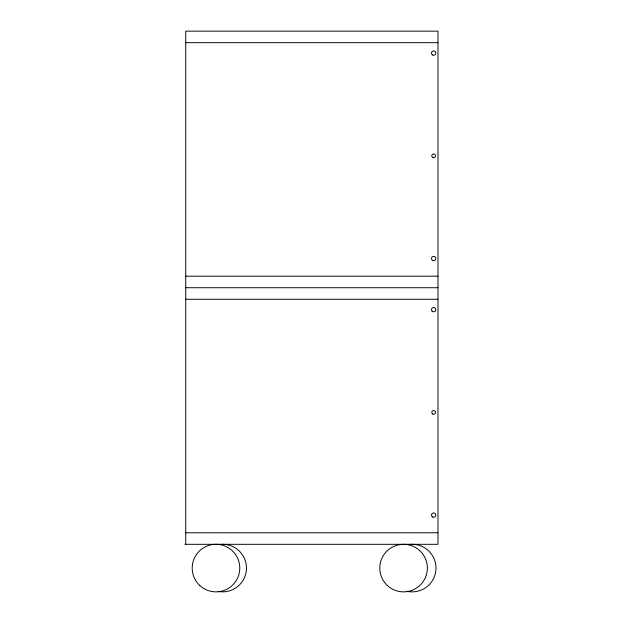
<?xml version="1.0" encoding="UTF-8"?>
<svg xmlns="http://www.w3.org/2000/svg" width="623" height="623" viewBox="0 0 623 623"><rect width="100%" height="100%" fill="white"/><g stroke="black" fill="none" stroke-linecap="round" stroke-linejoin="round"><path stroke-width="0.93" d="M185.732 42.683L437.985 42.683M185.732 276.199L437.985 276.199M185.732 287.725L437.985 287.725M185.732 299.258L437.985 299.258M185.732 532.774L437.985 532.774M185.015 544.307L437.985 544.307L437.985 31.15L185.732 31.15L185.732 544.307M220.176 544.424A23.783 23.783 0 0 1 246.443 569.126A23.783 23.783 0 0 1 218.112 591.414M407.917 544.681A23.783 23.783 0 0 1 435.975 568.674A23.783 23.783 0 0 1 406.757 591.235M432.136 311.212A2.165 2.165 0 0 0 435.75 310.246A2.165 2.165 0 0 0 433.102 307.591A2.165 2.165 0 0 0 432.136 311.212M432.728 414.007A1.869 1.869 0 0 0 435.532 412.387A1.869 1.869 0 0 0 432.728 410.767A1.869 1.869 0 0 0 432.728 414.007M199.703 585.41A23.783 23.783 0 0 0 239.146 573.518A23.783 23.783 0 0 0 209.126 545.304A23.783 23.783 0 0 0 199.703 585.41M432.58 516.965A2.165 2.165 0 0 0 435.827 515.089A2.165 2.165 0 0 0 432.58 513.22A2.165 2.165 0 0 0 432.58 516.965M387.288 585.41A23.783 23.783 0 0 0 426.732 573.518A23.783 23.783 0 0 0 396.711 545.304A23.783 23.783 0 0 0 387.288 585.41M432.58 54.98A2.165 2.165 0 0 0 435.827 53.103A2.165 2.165 0 0 0 432.58 51.234A2.165 2.165 0 0 0 432.58 54.98M432.728 157.432A1.869 1.869 0 0 0 435.532 155.812A1.869 1.869 0 0 0 432.728 154.185A1.869 1.869 0 0 0 432.728 157.432M432.58 260.383A2.165 2.165 0 0 0 435.827 258.514A2.165 2.165 0 0 0 432.58 256.637A2.165 2.165 0 0 0 432.58 260.383"/></g></svg>
